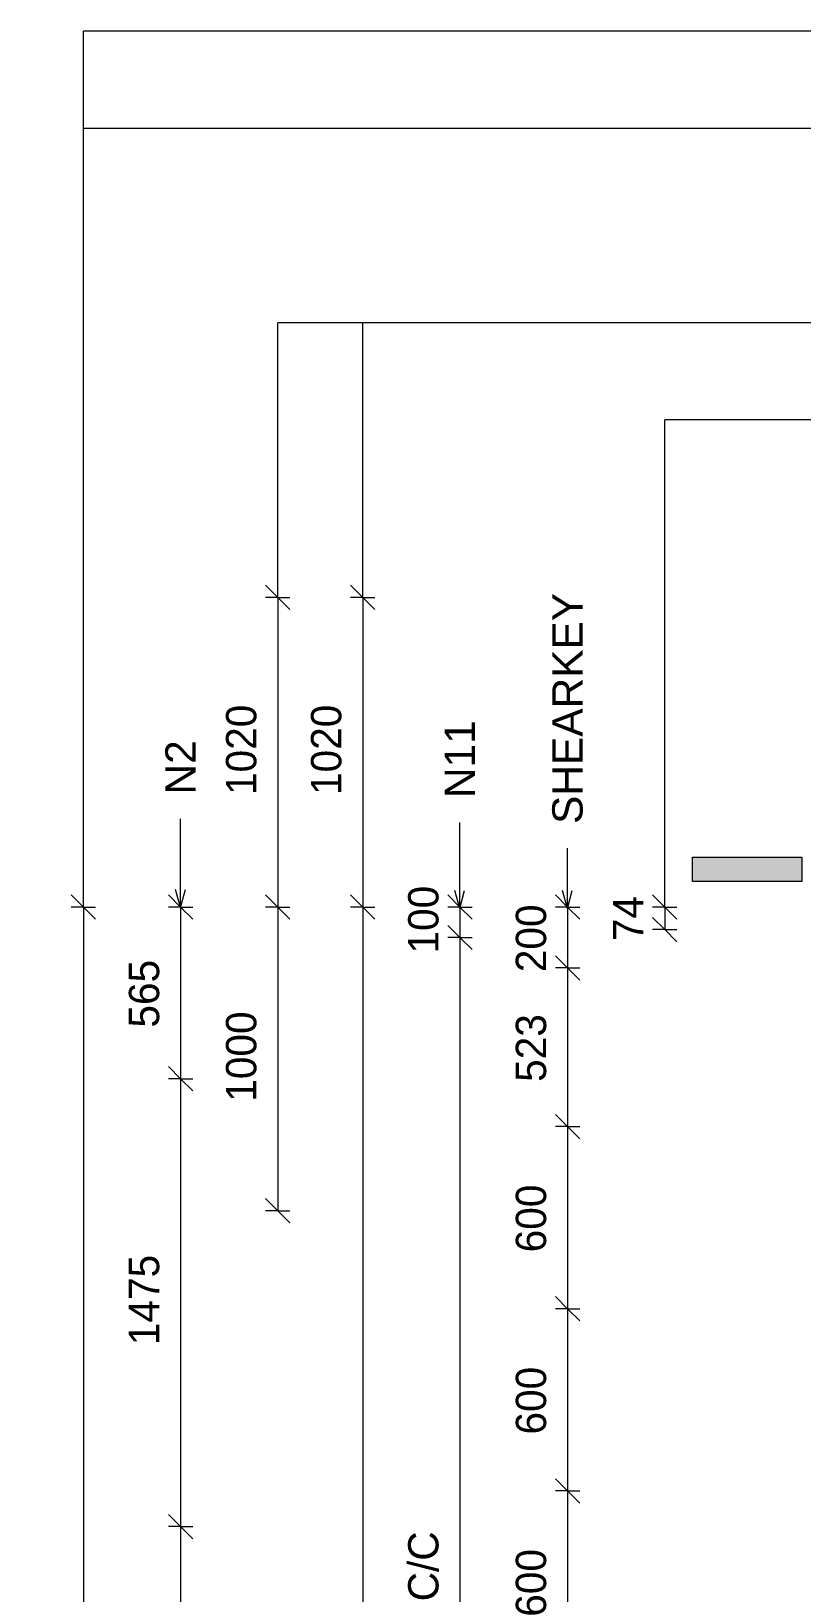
# Model space of a CAD drawing. Header units: millimetres. Extents: x 1421 to 26924, y -2138 to 20093.
# Drawn here: x 10035 to 12573, y 1442 to 6584 of the extents above; entities that cross this region are included whole.
import ezdxf

# ---------------------------------------------------------------- set-up
doc = ezdxf.new("R2010")
doc.units = ezdxf.units.MM
for name, color, linetype, lineweight in [('A-ANNO-DIMS', 211, 'Continuous', 9), ('A-ANNO-DIMS-40', 211, 'Continuous', 9), ('A-DETL-THIN', 151, 'Continuous', 18), ('G-ANNO-SYMB', 111, 'Continuous', 9), ('G-ANNO-TEXT', 231, 'Continuous', 9)]:
    doc.layers.add(name, color=color, linetype=linetype, lineweight=lineweight)
doc.styles.add('Arial', font='arial.ttf', dxfattribs={"height": 100})
doc.styles.add('Nirmala UI Semilight', font='NirmalaS.ttf', dxfattribs={"height": 100})
doc.dimstyles.new('Arrow_Filled_-_2_5_NI_UI', dxfattribs={"dimscale": 304.8, "dimtxt": 104.736395, "dimasz": 0.262467, "dimexe": 0.131234, "dimexo": 0.0625, "dimgap": 0.131234, "dimtad": 1, "dimdec": 4, "dimzin": 0, "dimdsep": 46, "dimtxsty": 'Nirmala UI Semilight', "dimblk1": 'OBLIQUE', "dimblk2": 'OBLIQUE', "dimsah": 1, "dimcen": 0.09, "dimazin": 0, "dimtfac": 1, "dimtdec": 4, "dimtix": 1, "dimtmove": 0, "dimatfit": 3, "dimfxl": 0.131234, "dimfxlon": 1, "dimtvp": 1, "dimtolj": 1, "dimtzin": 0, "dimarcsym": 2})

# ---------------------------------------------------------------- blocks, each defined once
blk = doc.blocks.new('DIMBLOCK33-Elevation Front')
at = {"layer": 'A-ANNO-DIMS-40'}
for p, q in [((10207.1, 3700), (10167.1, 3740)), ((10207.1, 3700), (10167.1, 3700)), ((10207.1, 3700), (10207.1, -1395)), ((10207.1, 3700), (10247.1, 3660)), ((10207.1, 3700), (10247.1, 3700)), ((10207.1, -1395), (10167.1, -1355)), ((10207.1, -1395), (10167.1, -1395)), ((10207.1, -1395), (10247.1, -1435)), ((10207.1, -1395), (10247.1, -1395))]:
    blk.add_line(p, q, dxfattribs=at)
at = {"layer": 'A-ANNO-DIMS-40', "color": 0, "insert": (10036.6, 1000.2), "char_height": 100, "width": 365.625, "attachment_point": 1, "rotation": 90, "line_spacing_factor": 1.142579, "style": 'Nirmala UI Semilight'}
blk.add_mtext('5095', dxfattribs=at)
blk = doc.blocks.new('_Oblique')
at = {"color": 0, "linetype": 'ByBlock', "lineweight": -2}
blk.add_line((-0.5, -0.5), (0.5, 0.5), dxfattribs=at)
blk = doc.blocks.new('DIMBLOCK42-Elevation Front')
at = {"layer": 'A-ANNO-DIMS-40'}
for p, q in [((10527.1, 3700), (10487.1, 3740)), ((10527.1, 3700), (10487.1, 3700)), ((10527.1, 3700), (10527.1, 3135)), ((10527.1, 3700), (10567.1, 3660)), ((10527.1, 3700), (10567.1, 3700)), ((10527.1, 3135), (10487.1, 3175)), ((10527.1, 3135), (10487.1, 3135)), ((10527.1, 3135), (10567.1, 3095)), ((10527.1, 3135), (10567.1, 3135))]:
    blk.add_line(p, q, dxfattribs=at)
at = {"layer": 'A-ANNO-DIMS-40', "color": 0, "insert": (10356.6, 3303.2), "char_height": 100, "width": 274.219, "attachment_point": 1, "rotation": 90, "line_spacing_factor": 1.142579, "style": 'Nirmala UI Semilight'}
blk.add_mtext('565', dxfattribs=at)
blk = doc.blocks.new('DIMBLOCK43-Elevation Front')
at = {"layer": 'A-ANNO-DIMS-40'}
for p, q in [((10527.1, 3135), (10487.1, 3175)), ((10527.1, 3135), (10487.1, 3135)), ((10527.1, 3135), (10527.1, 1660)), ((10527.1, 3135), (10567.1, 3095)), ((10527.1, 3135), (10567.1, 3135)), ((10527.1, 1660), (10487.1, 1700)), ((10527.1, 1660), (10487.1, 1660)), ((10527.1, 1660), (10567.1, 1620)), ((10527.1, 1660), (10567.1, 1660))]:
    blk.add_line(p, q, dxfattribs=at)
at = {"layer": 'A-ANNO-DIMS-40', "color": 0, "insert": (10356.6, 2257.5), "char_height": 100, "width": 335.918, "attachment_point": 1, "rotation": 90, "line_spacing_factor": 1.142579, "style": 'Nirmala UI Semilight'}
blk.add_mtext('1475', dxfattribs=at)
blk = doc.blocks.new('DIMBLOCK44-Elevation Front')
at = {"layer": 'A-ANNO-DIMS-40'}
for p, q in [((10527.1, 1660), (10487.1, 1700)), ((10527.1, 1660), (10487.1, 1660)), ((10527.1, 1660), (10527.1, 644.9)), ((10527.1, 1660), (10567.1, 1620)), ((10527.1, 1660), (10567.1, 1660)), ((10527.1, 644.9), (10487.1, 684.9)), ((10527.1, 644.9), (10487.1, 644.9)), ((10527.1, 644.9), (10567.1, 604.9)), ((10527.1, 644.9), (10567.1, 644.9))]:
    blk.add_line(p, q, dxfattribs=at)
at = {"layer": 'A-ANNO-DIMS-40', "color": 0, "insert": (10356.6, 1023), "char_height": 100, "width": 310.781, "attachment_point": 1, "rotation": 90, "line_spacing_factor": 1.142579, "style": 'Nirmala UI Semilight'}
blk.add_mtext('1015', dxfattribs=at)
blk = doc.blocks.new('Detail View - M_Section Tail - Filled Horizontal-14034-Elevation Front')
at = {"layer": 'G-ANNO-SYMB'}
blk.add_hatch(color=256, dxfattribs=at).paths.add_polyline_path([(2510.6, -515.9), (2510.6, -435.9), (2150.6, -435.9), (2150.6, -515.9)])
for p, q in [((2150.6, -515.9), (2150.6, -435.9)), ((2150.6, -435.9), (2510.6, -435.9)), ((2510.6, -435.9), (2510.6, -515.9)), ((2510.6, -515.9), (2150.6, -515.9))]:
    blk.add_line(p, q, dxfattribs=at)
blk = doc.blocks.new('DIMBLOCK50-Elevation Front')
at = {"layer": 'A-ANNO-DIMS-40'}
for p, q in [((10847.1, 4720), (10807.1, 4760)), ((10847.1, 4720), (10807.1, 4720)), ((10847.1, 4720), (10847.1, 3700)), ((10847.1, 4720), (10887.1, 4680)), ((10847.1, 4720), (10887.1, 4720)), ((10847.1, 3700), (10807.1, 3740)), ((10847.1, 3700), (10807.1, 3700)), ((10847.1, 3700), (10887.1, 3660)), ((10847.1, 3700), (10887.1, 3700))]:
    blk.add_line(p, q, dxfattribs=at)
at = {"layer": 'A-ANNO-DIMS-40', "color": 0, "insert": (10676.6, 4069.1), "char_height": 100, "width": 338.203, "attachment_point": 1, "rotation": 90, "line_spacing_factor": 1.142579, "style": 'Nirmala UI Semilight'}
blk.add_mtext('1020', dxfattribs=at)
blk = doc.blocks.new('DIMBLOCK51-Elevation Front')
at = {"layer": 'A-ANNO-DIMS-40'}
for p, q in [((10847.1, 3700), (10807.1, 3740)), ((10847.1, 3700), (10807.1, 3700)), ((10847.1, 3700), (10847.1, 2700)), ((10847.1, 3700), (10887.1, 3660)), ((10847.1, 3700), (10887.1, 3700)), ((10847.1, 2700), (10807.1, 2740)), ((10847.1, 2700), (10807.1, 2700)), ((10847.1, 2700), (10887.1, 2660)), ((10847.1, 2700), (10887.1, 2700))]:
    blk.add_line(p, q, dxfattribs=at)
at = {"layer": 'A-ANNO-DIMS-40', "color": 0, "insert": (10676.6, 3059.1), "char_height": 100, "width": 338.203, "attachment_point": 1, "rotation": 90, "line_spacing_factor": 1.142579, "style": 'Nirmala UI Semilight'}
blk.add_mtext('1000', dxfattribs=at)
blk = doc.blocks.new('DIMBLOCK73-Elevation Front')
at = {"layer": 'A-ANNO-DIMS-40'}
for p, q in [((11447.1, 3700), (11407.1, 3740)), ((11447.1, 3700), (11407.1, 3700)), ((11447.1, 3700), (11447.1, 3600)), ((11447.1, 3700), (11487.1, 3660)), ((11447.1, 3700), (11487.1, 3700)), ((11447.1, 3600), (11407.1, 3640)), ((11447.1, 3600), (11407.1, 3600)), ((11447.1, 3600), (11487.1, 3560)), ((11447.1, 3600), (11487.1, 3600))]:
    blk.add_line(p, q, dxfattribs=at)
at = {"layer": 'A-ANNO-DIMS-40', "color": 0, "insert": (11276.6, 3547.2), "char_height": 100, "width": 246.797, "attachment_point": 1, "rotation": 90, "line_spacing_factor": 1.142579, "style": 'Nirmala UI Semilight'}
blk.add_mtext('100', dxfattribs=at)
blk = doc.blocks.new('DIMBLOCK74-Elevation Front')
at = {"layer": 'A-ANNO-DIMS-40'}
for p, q in [((11447.1, 3600), (11407.1, 3640)), ((11447.1, 3600), (11407.1, 3600)), ((11447.1, 3600), (11447.1, -1295)), ((11447.1, 3600), (11487.1, 3560)), ((11447.1, 3600), (11487.1, 3600)), ((11447.1, -1295), (11407.1, -1255)), ((11447.1, -1295), (11407.1, -1295)), ((11447.1, -1295), (11487.1, -1335)), ((11447.1, -1295), (11487.1, -1295))]:
    blk.add_line(p, q, dxfattribs=at)
at = {"layer": 'A-ANNO-DIMS-40', "color": 0, "insert": (11276.6, 639.3), "char_height": 100, "width": 1231.7, "attachment_point": 1, "rotation": 90, "line_spacing_factor": 1.142579, "style": 'Nirmala UI Semilight'}
blk.add_mtext('T8@200mm C/C', dxfattribs=at)
blk = doc.blocks.new('DIMBLOCK76-Elevation Front')
at = {"layer": 'A-ANNO-DIMS-40'}
for p, q in [((11801.7, 3700), (11761.7, 3740)), ((11801.7, 3700), (11761.7, 3700)), ((11801.7, 3700), (11801.7, 3500)), ((11801.7, 3700), (11841.7, 3660)), ((11801.7, 3700), (11841.7, 3700)), ((11801.7, 3500), (11761.7, 3540)), ((11801.7, 3500), (11761.7, 3500)), ((11801.7, 3500), (11841.7, 3460)), ((11801.7, 3500), (11841.7, 3500))]:
    blk.add_line(p, q, dxfattribs=at)
at = {"layer": 'A-ANNO-DIMS-40', "color": 0, "insert": (11631.2, 3485.7), "char_height": 100, "width": 274.219, "attachment_point": 1, "rotation": 90, "line_spacing_factor": 1.142579, "style": 'Nirmala UI Semilight'}
blk.add_mtext('200', dxfattribs=at)
blk = doc.blocks.new('DIMBLOCK77-Elevation Front')
at = {"layer": 'A-ANNO-DIMS-40'}
for p, q in [((11801.7, 3500), (11761.7, 3540)), ((11801.7, 3500), (11761.7, 3500)), ((11801.7, 3500), (11801.7, 2977.5)), ((11801.7, 3500), (11841.7, 3460)), ((11801.7, 3500), (11841.7, 3500)), ((11801.7, 2977.5), (11761.7, 3017.5)), ((11801.7, 2977.5), (11761.7, 2977.5)), ((11801.7, 2977.5), (11841.7, 2937.5)), ((11801.7, 2977.5), (11841.7, 2977.5))]:
    blk.add_line(p, q, dxfattribs=at)
at = {"layer": 'A-ANNO-DIMS-40', "color": 0, "insert": (11631.2, 3124.5), "char_height": 100, "width": 274.219, "attachment_point": 1, "rotation": 90, "line_spacing_factor": 1.142579, "style": 'Nirmala UI Semilight'}
blk.add_mtext('523', dxfattribs=at)
blk = doc.blocks.new('DIMBLOCK78-Elevation Front')
at = {"layer": 'A-ANNO-DIMS-40'}
for p, q in [((11801.7, 2977.5), (11761.7, 3017.5)), ((11801.7, 2977.5), (11761.7, 2977.5)), ((11801.7, 2977.5), (11801.7, 2377.5)), ((11801.7, 2977.5), (11841.7, 2937.5)), ((11801.7, 2977.5), (11841.7, 2977.5)), ((11801.7, 2377.5), (11761.7, 2417.5)), ((11801.7, 2377.5), (11761.7, 2377.5)), ((11801.7, 2377.5), (11841.7, 2337.5)), ((11801.7, 2377.5), (11841.7, 2377.5))]:
    blk.add_line(p, q, dxfattribs=at)
at = {"layer": 'A-ANNO-DIMS-40', "color": 0, "insert": (11631.2, 2563.2), "char_height": 100, "width": 274.219, "attachment_point": 1, "rotation": 90, "line_spacing_factor": 1.142579, "style": 'Nirmala UI Semilight'}
blk.add_mtext('600', dxfattribs=at)
blk = doc.blocks.new('DIMBLOCK79-Elevation Front')
at = {"layer": 'A-ANNO-DIMS-40'}
for p, q in [((11801.7, 2377.5), (11761.7, 2417.5)), ((11801.7, 2377.5), (11761.7, 2377.5)), ((11801.7, 2377.5), (11801.7, 1777.5)), ((11801.7, 2377.5), (11841.7, 2337.5)), ((11801.7, 2377.5), (11841.7, 2377.5)), ((11801.7, 1777.5), (11761.7, 1817.5)), ((11801.7, 1777.5), (11761.7, 1777.5)), ((11801.7, 1777.5), (11841.7, 1737.5)), ((11801.7, 1777.5), (11841.7, 1777.5))]:
    blk.add_line(p, q, dxfattribs=at)
at = {"layer": 'A-ANNO-DIMS-40', "color": 0, "insert": (11631.2, 1963.2), "char_height": 100, "width": 274.219, "attachment_point": 1, "rotation": 90, "line_spacing_factor": 1.142579, "style": 'Nirmala UI Semilight'}
blk.add_mtext('600', dxfattribs=at)
blk = doc.blocks.new('DIMBLOCK80-Elevation Front')
at = {"layer": 'A-ANNO-DIMS-40'}
for p, q in [((11801.7, 1777.5), (11761.7, 1817.5)), ((11801.7, 1777.5), (11761.7, 1777.5)), ((11801.7, 1777.5), (11801.7, 1177.5)), ((11801.7, 1777.5), (11841.7, 1737.5)), ((11801.7, 1777.5), (11841.7, 1777.5)), ((11801.7, 1177.5), (11761.7, 1217.5)), ((11801.7, 1177.5), (11761.7, 1177.5)), ((11801.7, 1177.5), (11841.7, 1137.5)), ((11801.7, 1177.5), (11841.7, 1177.5))]:
    blk.add_line(p, q, dxfattribs=at)
at = {"layer": 'A-ANNO-DIMS-40', "color": 0, "insert": (11631.2, 1363.2), "char_height": 100, "width": 274.219, "attachment_point": 1, "rotation": 90, "line_spacing_factor": 1.142579, "style": 'Nirmala UI Semilight'}
blk.add_mtext('600', dxfattribs=at)
blk = doc.blocks.new('DIMBLOCK94-Elevation Front')
at = {"layer": 'A-ANNO-DIMS-40'}
for p, q in [((11127.1, 4720), (11087.1, 4760)), ((11127.1, 4720), (11087.1, 4720)), ((11127.1, 4720), (11127.1, 3700)), ((11127.1, 4720), (11167.1, 4680)), ((11127.1, 4720), (11167.1, 4720)), ((11127.1, 3700), (11087.1, 3740)), ((11127.1, 3700), (11087.1, 3700)), ((11127.1, 3700), (11167.1, 3660)), ((11127.1, 3700), (11167.1, 3700))]:
    blk.add_line(p, q, dxfattribs=at)
at = {"layer": 'A-ANNO-DIMS-40', "color": 0, "insert": (10956.6, 4069.1), "char_height": 100, "width": 338.203, "attachment_point": 1, "rotation": 90, "line_spacing_factor": 1.142579, "style": 'Nirmala UI Semilight'}
blk.add_mtext('1020', dxfattribs=at)
blk = doc.blocks.new('DIMBLOCK95-Elevation Front')
at = {"layer": 'A-ANNO-DIMS-40'}
for p, q in [((11127.1, 3700), (11087.1, 3740)), ((11127.1, 3700), (11087.1, 3700)), ((11127.1, 3700), (11127.1, -1364.4)), ((11127.1, 3700), (11167.1, 3660)), ((11127.1, 3700), (11167.1, 3700)), ((11127.1, -1364.4), (11087.1, -1324.4)), ((11127.1, -1364.4), (11087.1, -1364.4)), ((11127.1, -1364.4), (11167.1, -1404.4)), ((11127.1, -1364.4), (11167.1, -1364.4))]:
    blk.add_line(p, q, dxfattribs=at)
at = {"layer": 'A-ANNO-DIMS-40', "color": 0, "insert": (10956.6, 1014.5), "char_height": 100, "width": 367.91, "attachment_point": 1, "rotation": 90, "line_spacing_factor": 1.142579, "style": 'Nirmala UI Semilight'}
blk.add_mtext('5064', dxfattribs=at)
blk = doc.blocks.new('DIMBLOCK100-Elevation Front')
at = {"layer": 'A-ANNO-DIMS-40'}
for p, q in [((12121.7, 3700), (12081.7, 3740)), ((12121.7, 3700), (12081.7, 3700)), ((12121.7, 3626), (12081.7, 3666)), ((12121.7, 3700), (12121.7, 3626)), ((12121.7, 3700), (12161.7, 3660)), ((12121.7, 3700), (12161.7, 3700)), ((12121.7, 3626), (12081.7, 3626)), ((12121.7, 3626), (12161.7, 3586)), ((12121.7, 3626), (12161.7, 3626))]:
    blk.add_line(p, q, dxfattribs=at)
at = {"layer": 'A-ANNO-DIMS-40', "color": 0, "insert": (11951.2, 3587.8), "char_height": 100, "width": 180.527, "attachment_point": 1, "rotation": 90, "line_spacing_factor": 1.142579, "style": 'Nirmala UI Semilight'}
blk.add_mtext('74', dxfattribs=at)

msp = doc.modelspace()

# ---------------------------------------------------------------- linework, layer by layer
at = {"layer": 'A-DETL-THIN'}
for p, q in [((10207.06074, 3700), (10207.06074, 6584.31009)), ((12665.10694, 6584.31009), (10207.06074, 6584.31009)), ((12665.10694, 6264.31009), (10207.06074, 6264.31009)), ((10847.06074, 4720), (10847.06074, 5624.31009)), ((12665.10694, 5624.31009), (10847.06074, 5624.31009)), ((11127.06074, 4720), (11127.06074, 5624.31009)), ((12121.66485, 3700), (12121.66485, 5304.31009)), ((12665.10694, 5304.31009), (12121.66485, 5304.31009))]:
    msp.add_line(p, q, dxfattribs=at)
at = {"layer": 'G-ANNO-TEXT', "color": 10}
for p, q in [((10526.95383, 3698.31677), (10526.95383, 3990.82523)), ((11446.77838, 3695.10691), (11446.77838, 3979.05633)), ((11801.38249, 3695.10691), (11801.38249, 3893.93301)), ((10526.95383, 3698.31677), (10510.87687, 3758.31677)), ((10526.95383, 3698.31677), (10543.03078, 3758.31677)), ((11446.77838, 3695.10691), (11430.70143, 3755.10691)), ((11446.77838, 3695.10691), (11462.85534, 3755.10691)), ((11801.38249, 3695.10691), (11785.30554, 3755.10691)), ((11801.38249, 3695.10691), (11817.45944, 3755.10691))]:
    msp.add_line(p, q, dxfattribs=at)

# ---------------------------------------------------------------- block references
at = {"layer": 'G-ANNO-SYMB'}
msp.add_blockref('Detail View - M_Section Tail - Filled Horizontal-14034-Elevation Front', (10062.67247, 4300), dxfattribs=at)

# ---------------------------------------------------------------- texts
at = {"layer": 'G-ANNO-TEXT', "color": 7, "char_height": 100, "attachment_point": 1, "rotation": 90, "style": 'Arial'}
for s, insert, width in [('SHEARKEY', (11751.38249, 3973.93301), 917.1305), ('N11', (11396.77838, 4059.05633), 307.848), ('N2', (10476.95383, 4070.82523), 214.85225)]:
    msp.add_mtext(s, dxfattribs=dict(at, insert=insert, width=width))

# ---------------------------------------------------------------- dimensions: what is measured, and where the dimension line sits
at = {"layer": 'A-ANNO-DIMS'}
for base, p1, p2, override, picture, middle in [((10847.06074, 3700), (10887.06074, 4720), (10887.06074, 3700), {"dimpost": '<>', "dimfxl": 1020}, 'DIMBLOCK50-Elevation Front', (10755.10816, 4210)), ((11127.06074, 3700), (11167.06074, 4720), (11167.06074, 3700), {"dimpost": '<>', "dimfxl": 1020}, 'DIMBLOCK94-Elevation Front', (11035.10816, 4210)), ((11447.06074, 3600), (11487.06074, 3700), (11487.06074, 3600), {"dimpost": '<>', "dimfxl": 100}, 'DIMBLOCK73-Elevation Front', (11355.10816, 3650)), ((11801.66485, 3500), (11841.66485, 3700), (11841.66485, 3500), {"dimpost": '<>', "dimfxl": 200}, 'DIMBLOCK76-Elevation Front', (11709.99121, 3600)), ((12121.66485, 3626), (12161.66485, 3700), (12161.66485, 3626), {"dimpost": '<>', "dimfxl": 74}, 'DIMBLOCK100-Elevation Front', (12031.66485, 3663)), ((10207.06074, -1395), (10247.06074, 3700), (10247.06074, -1395), {"dimpost": '<>', "dimfxl": 5095}, 'DIMBLOCK33-Elevation Front', (10115.35223, 1152.5)), ((10527.06074, 3135), (10567.06074, 3700), (10567.06074, 3135), {"dimpost": '<>', "dimfxl": 565}, 'DIMBLOCK42-Elevation Front', (10435.35223, 3417.5)), ((10847.06074, 2700), (10887.06074, 3700), (10887.06074, 2700), {"dimpost": '<>', "dimfxl": 1000}, 'DIMBLOCK51-Elevation Front', (10755.10816, 3200)), ((11127.06074, -1364.375), (11167.06074, 3700), (11167.06074, -1364.375), {"dimpost": '<>', "dimfxl": 5064.375}, 'DIMBLOCK95-Elevation Front', (11035.35223, 1167.8125)), ((11801.66485, 2977.5), (11841.66485, 3500), (11841.66485, 2977.5), {"dimpost": '<>', "dimfxl": 522.5}, 'DIMBLOCK77-Elevation Front', (11709.99121, 3238.75)), ((10527.06074, 1660), (10567.06074, 3135), (10567.06074, 1660), {"dimpost": '<>', "dimfxl": 1475}, 'DIMBLOCK43-Elevation Front', (10435.10816, 2397.5)), ((11801.66485, 2377.5), (11841.66485, 2977.5), (11841.66485, 2377.5), {"dimpost": '<>', "dimfxl": 600}, 'DIMBLOCK78-Elevation Front', (11709.95634, 2677.5)), ((11801.66485, 1777.5), (11841.66485, 2377.5), (11841.66485, 1777.5), {"dimpost": '<>', "dimfxl": 600}, 'DIMBLOCK79-Elevation Front', (11709.95634, 2077.5)), ((11801.66485, 1177.5), (11841.66485, 1777.5), (11841.66485, 1177.5), {"dimpost": '<>', "dimfxl": 600}, 'DIMBLOCK80-Elevation Front', (11709.95634, 1477.5)), ((10527.06074, 644.9), (10567.06074, 1660), (10567.06074, 644.9), {"dimpost": '<>', "dimfxl": 1015.1}, 'DIMBLOCK44-Elevation Front', (10435.10816, 1152.45))]:
    dim = msp.add_linear_dim(base=base, p1=p1, p2=p2, angle=90, dimstyle='Arrow_Filled_-_2_5_NI_UI', override=override, dxfattribs=at)
    dim.commit()
    dim.dimension.update_dxf_attribs({"geometry": picture, "text_midpoint": middle})
dim = msp.add_linear_dim(base=(11447.06074, -1295), p1=(11487.06074, 3600), p2=(11487.06074, -1295), angle=90, text='T8@200mm C/C', dimstyle='Arrow_Filled_-_2_5_NI_UI', override={"dimpost": '<>', "dimfxl": 4895}, dxfattribs=at)
dim.commit()
dim.dimension.update_dxf_attribs({"geometry": 'DIMBLOCK74-Elevation Front', "text_midpoint": (11347.92545, 1152.5)})

doc.saveas('drawing.dxf')
